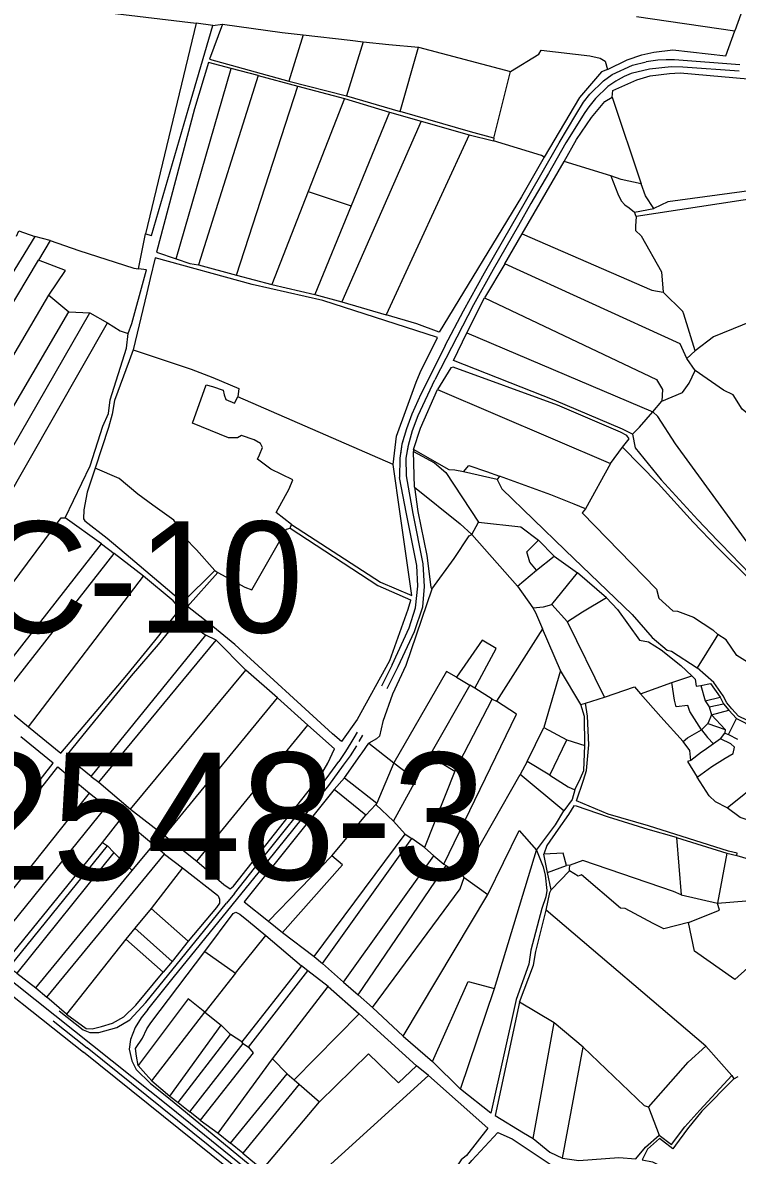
# Model space of a CAD drawing. Header units: metres. Extents: x 548946 to 557077, y 1838800 to 1845419.
# Drawn here: x 550434 to 550884, y 1841287 to 1842000 of the extents above; entities that cross this region are included whole.
import ezdxf
from ezdxf.enums import TextEntityAlignment as Align

# ---------------------------------------------------------------- set-up
doc = ezdxf.new("R2010")
doc.units = ezdxf.units.M
doc.header["$LTSCALE"] = 28
doc.linetypes.add('LONG_DASHED', pattern=[7.5, 6, -1.5])
for name, color, linetype, lineweight in [('10', 7, 'Continuous', 13), ('22', 7, 'Continuous', 13), ('46', 7, 'Continuous', 13), ('55', 7, 'Continuous', 35)]:
    doc.layers.add(name, color=color, linetype=linetype, lineweight=lineweight)
doc.layers.add('61', color=7, linetype='Continuous')

msp = doc.modelspace()

# ---------------------------------------------------------------- linework, layer by layer
at = {"layer": '10'}
for p, q in [((550820.46, 1842003.4), (550882.3, 1841994.47)), ((550543.29, 1841999.15), (550511.43, 1841866.71)), ((550553.74, 1841997.71), (550543.29, 1841999.15)), ((550553.74, 1841997.71), (550559.75, 1841998.67)), ((550610.57, 1841991.87), (550601.57, 1841962.84)), ((550648.47, 1841987.47), (550637.9, 1841953.52)), ((550530.6, 1841850.87), (550565.34, 1841970.69)), ((550582.23, 1841966.26), (550544.64, 1841847.08)), ((550582.23, 1841966.26), (550565.34, 1841970.69)), ((550730.56, 1841926.83), (550741.19, 1841968.83)), ((550568.71, 1841840.68), (550607.23, 1841959.64)), ((550601.57, 1841962.84), (550637.9, 1841953.52)), ((550637.9, 1841953.52), (550671.64, 1841943.57)), ((550805.02, 1841952.6), (550823.42, 1841898.21)), ((550684.96, 1841937.56), (550634.87, 1841823.8)), ((550715.18, 1841929), (550662.93, 1841815.71)), ((550730.56, 1841926.83), (550730.31, 1841925.19)), ((550804.19, 1841903.24), (550774.93, 1841912.27)), ((550970.16, 1841900.62), (550820.25, 1841877.57)), ((550613.8, 1841893.31), (550640.87, 1841884.28)), ((550441.6, 1841864.94), (550313.73, 1841656.43)), ((550451.42, 1841862.42), (550441.6, 1841864.94)), ((550506.9, 1841844.5), (550511.43, 1841866.71)), ((550451.42, 1841862.42), (550444.03, 1841850.06)), ((550737.54, 1841847.83), (550724.79, 1841826.42)), ((550512.11, 1841829.47), (550503.55, 1841793.67)), ((550450.57, 1841827.98), (550463.11, 1841817.54)), ((550713.61, 1841804.31), (550724.79, 1841826.42)), ((550350.72, 1841625.71), (550463.11, 1841817.54)), ((550713.61, 1841804.31), (550830.68, 1841754.55)), ((550695.26, 1841768.59), (550804.08, 1841722.06)), ((550667.19, 1841721.49), (550569.54, 1841764.02)), ((550830.68, 1841754.55), (550836.33, 1841761.21)), ((550817.85, 1841740.6), (550811.54, 1841743.67)), ((550667.19, 1841721.49), (550669.27, 1841739.29)), ((550811.67, 1841732.42), (550815.72, 1841737.52)), ((550817.85, 1841740.6), (550819.52, 1841731.97)), ((550680.05, 1841730.96), (550679.99, 1841729.67)), ((550680.61, 1841707.24), (550679.99, 1841729.67)), ((550804.08, 1841722.06), (550811.67, 1841732.42)), ((550732.77, 1841712.02), (550711.6, 1841716.86)), ((550804.08, 1841722.06), (550788.22, 1841693.58)), ((550734.1, 1841714.04), (550732.77, 1841712.02)), ((550483.72, 1841671.48), (550460.7, 1841687.77)), ((550602.4, 1841681.44), (550603.28, 1841683.56)), ((550716.79, 1841677.29), (550721.04, 1841685.19)), ((550418.39, 1841572.02), (550491.64, 1841665.37)), ((550483.72, 1841671.48), (550491.64, 1841665.37)), ((550510.08, 1841651.16), (550491.64, 1841665.37)), ((550757.51, 1841654.84), (550768.49, 1841663.63)), ((550555.03, 1841654.59), (550556.83, 1841653.33)), ((550767.18, 1841633.35), (550783.18, 1841653.24)), ((550801.5, 1841637.44), (550783.18, 1841653.24)), ((550745.58, 1841644.86), (550755.2, 1841631.14)), ((550761.21, 1841617.95), (550732.35, 1841572.42)), ((550772.65, 1841591.72), (550761.21, 1841617.95)), ((550477.07, 1841525.08), (550549.42, 1841613.95)), ((550555.76, 1841610.74), (550549.42, 1841613.95)), ((550574.44, 1841591.85), (550555.76, 1841610.74)), ((550594.35, 1841574.63), (550574.44, 1841591.85)), ((550707.06, 1841587.63), (550715.49, 1841582.47)), ((550772.65, 1841591.72), (550762.15, 1841555.82)), ((550785.37, 1841570.3), (550772.65, 1841591.72)), ((550842.59, 1841584.09), (550855.31, 1841588.32)), ((550715.49, 1841582.47), (550690.19, 1841538)), ((550718.65, 1841580.54), (550715.49, 1841582.47)), ((550729.51, 1841573.73), (550718.65, 1841580.54)), ((550823.03, 1841576.97), (550842.59, 1841584.09)), ((550613.55, 1841557.39), (550594.35, 1841574.63)), ((550729.51, 1841573.73), (550732.35, 1841572.42)), ((550788.4, 1841571.13), (550800.23, 1841575.04)), ((550835.78, 1841562.61), (550823.03, 1841576.97)), ((550863.74, 1841572.6), (550873.03, 1841575)), ((550785.37, 1841570.3), (550788.4, 1841571.13)), ((550866.21, 1841568.76), (550875.26, 1841570.76)), ((550867.63, 1841563.76), (550878.5, 1841566.85)), ((550878.5, 1841566.85), (550883.35, 1841561.57)), ((550849.7, 1841546.94), (550835.78, 1841562.61)), ((550861.43, 1841554.37), (550865.38, 1841558.3)), ((550865.38, 1841558.3), (550876.25, 1841554.68)), ((550867.63, 1841563.76), (550876.25, 1841554.68)), ((550878.23, 1841551.49), (550883.35, 1841561.57)), ((550751.64, 1841534.5), (550762.15, 1841555.82)), ((550762.15, 1841555.82), (550776.57, 1841548.16)), ((550873.31, 1841548.65), (550876.07, 1841552.18)), ((550876.25, 1841554.68), (550876.07, 1841552.18)), ((550876.07, 1841552.18), (550878.23, 1841551.49)), ((550878.23, 1841551.49), (550883.94, 1841548.59)), ((550647.66, 1841539.9), (550651.9, 1841545.98)), ((550651.9, 1841545.98), (550667.74, 1841533.54)), ((550765.85, 1841525.89), (550776.57, 1841548.16)), ((550776.57, 1841548.16), (550787.98, 1841544.54)), ((550873.31, 1841548.65), (550868.88, 1841545.48)), ((550667.74, 1841533.54), (550656.98, 1841508.21)), ((550667.74, 1841533.54), (550681.63, 1841522.84)), ((550751.64, 1841534.5), (550747.18, 1841526.35)), ((550765.85, 1841525.89), (550751.64, 1841534.5)), ((550630.06, 1841516.75), (550636.66, 1841524.13)), ((550636.66, 1841524.13), (550656.98, 1841508.21)), ((550706.16, 1841528.39), (550686.97, 1841480.37)), ((550774.58, 1841503.49), (550747.18, 1841526.35)), ((550877.45, 1841505.26), (550900.71, 1841524.11)), ((550650.06, 1841500.59), (550630.06, 1841516.75)), ((550476.19, 1841514.53), (550486.8, 1841506.21)), ((550412.78, 1841414.57), (550486.8, 1841506.21)), ((550496.25, 1841498.81), (550486.8, 1841506.21)), ((550656.27, 1841507.37), (550667.41, 1841496.95)), ((550484.35, 1841483.54), (550496.25, 1841498.81)), ((550516.49, 1841481.95), (550496.25, 1841498.81)), ((550628.69, 1841475.03), (550650.06, 1841500.59)), ((550617.52, 1841411.77), (550674.91, 1841488.79)), ((550674.91, 1841488.79), (550679.04, 1841485.97)), ((550422.25, 1841406.95), (550484.35, 1841483.54)), ((550484.35, 1841483.54), (550487.38, 1841481.32)), ((550487.38, 1841481.32), (550491.36, 1841477.09)), ((550502.97, 1841465.77), (550516.49, 1841481.95)), ((550845.55, 1841486.61), (550877.37, 1841476.78)), ((550845.55, 1841486.61), (550848.57, 1841450.41)), ((550491.36, 1841477.09), (550502.97, 1841465.77)), ((550523.41, 1841476.04), (550534.65, 1841467.46)), ((550588.88, 1841433.88), (550628.69, 1841475.03)), ((550692.77, 1841474.96), (550699.11, 1841469.87)), ((550731.01, 1841391.52), (550757.37, 1841478.63)), ((550764.46, 1841464.51), (550762.08, 1841476.13)), ((550877.37, 1841476.78), (550871.36, 1841445.34)), ((550877.37, 1841476.78), (550883.53, 1841475.17)), ((550883.53, 1841475.17), (550898.42, 1841470.85)), ((550442.4, 1841392.01), (550502.97, 1841465.77)), ((550534.65, 1841467.46), (550514.95, 1841441.97)), ((550699.11, 1841469.87), (550700.62, 1841469.06)), ((550764.46, 1841464.51), (550776.42, 1841468.96)), ((550778.29, 1841465.72), (550766.6, 1841453.75)), ((550778.74, 1841469.26), (550776.42, 1841468.96)), ((550711.92, 1841461.44), (550710.91, 1841463.1)), ((550711.92, 1841461.44), (550726.82, 1841450.82)), ((550766.6, 1841453.75), (550764.46, 1841464.51)), ((550673.61, 1841361.54), (550726.82, 1841450.82)), ((550848.57, 1841450.41), (550871.36, 1841445.34)), ((550514.95, 1841441.97), (550504.61, 1841429.6)), ((550538.14, 1841421.4), (550514.95, 1841441.97)), ((550864.01, 1841355.19), (550763.6, 1841440.84)), ((550588.88, 1841433.88), (550597.56, 1841426.85)), ((550504.61, 1841429.6), (550499.02, 1841422.61)), ((550528.07, 1841408.47), (550504.61, 1841429.6)), ((550568.08, 1841401.2), (550587.09, 1841424.89)), ((550587.09, 1841424.89), (550609.65, 1841405.86)), ((550597.56, 1841426.85), (550617.52, 1841411.77)), ((550499.02, 1841422.61), (550461.66, 1841375.36)), ((550522.56, 1841401.77), (550499.02, 1841422.61)), ((550538.14, 1841421.4), (550528.07, 1841408.47)), ((550528.07, 1841408.47), (550522.56, 1841401.77)), ((550548.8, 1841414.84), (550568.08, 1841401.2)), ((550576.15, 1841354.67), (550613.61, 1841402.74)), ((550626.4, 1841392.78), (550613.61, 1841402.74)), ((550568.08, 1841401.2), (550548.7, 1841376.61)), ((550591.38, 1841347.2), (550626.4, 1841392.78)), ((550626.4, 1841392.78), (550645.78, 1841375.59)), ((550709.59, 1841328.08), (550731.01, 1841391.52)), ((550461.66, 1841375.36), (550449.28, 1841386.01)), ((550768.58, 1841370), (550746.85, 1841383)), ((550515.39, 1841333.31), (550548.7, 1841376.61)), ((550548.7, 1841376.61), (550558.92, 1841368.44)), ((550645.78, 1841375.59), (550604.88, 1841334.04)), ((550645.78, 1841375.59), (550682.03, 1841342.9)), ((550526.63, 1841323.68), (550558.92, 1841368.44)), ((550558.92, 1841368.44), (550564.87, 1841362.6)), ((550755.38, 1841297.05), (550768.58, 1841370)), ((550786.78, 1841354.71), (550768.58, 1841370)), ((550531.9, 1841319.8), (550564.87, 1841362.6)), ((550571.92, 1841357.93), (550564.87, 1841362.6)), ((550673.61, 1841361.54), (550691.93, 1841345.66)), ((550600.12, 1841248.87), (550472.43, 1841351.48)), ((550572.86, 1841356.96), (550571.92, 1841357.93)), ((550773.77, 1841284.63), (550786.78, 1841354.71)), ((550880.34, 1841336.84), (550864.01, 1841355.19)), ((550557.08, 1841300.47), (550591.38, 1841347.2)), ((550591.38, 1841347.2), (550600.44, 1841337.76)), ((550709.59, 1841328.08), (550691.93, 1841345.66)), ((550511.58, 1841337.63), (550515.39, 1841333.31)), ((550564.92, 1841294.17), (550600.44, 1841337.76)), ((550600.44, 1841337.76), (550604.88, 1841334.04)), ((550689.45, 1841336.81), (550682.03, 1841342.9)), ((550515.39, 1841333.31), (550526.63, 1841323.68)), ((550608.06, 1841331.28), (550572.62, 1841287.79)), ((550604.88, 1841334.04), (550608.06, 1841331.28)), ((550605.87, 1841260.85), (550689.45, 1841336.81)), ((550608.06, 1841331.28), (550620.91, 1841320.18)), ((550880.34, 1841336.84), (550881.71, 1841334.67)), ((550881.71, 1841334.67), (550884.48, 1841336.19)), ((550526.63, 1841323.68), (550531.9, 1841319.8)), ((550531.9, 1841319.8), (550539.33, 1841313.9)), ((550584.96, 1841277.56), (550620.91, 1841320.18)), ((550827.89, 1841316.83), (550834.72, 1841299.28)), ((550545.7, 1841308.67), (550539.33, 1841313.9)), ((550572.62, 1841287.79), (550564.92, 1841294.17)), ((550572.62, 1841287.79), (550584.96, 1841277.56))]:
    msp.add_line(p, q, dxfattribs=at)
for points in [[(550844.17, 1842098.71), (550905.96, 1842087.16), (550902.65, 1842072.1), (550897.26, 1842047.7), (550895.55, 1842038.78), (550890.71, 1842017.85), (550882.3, 1841994.47)], [(550345.48, 1842023), (550451.87, 1842010.08), (550543.29, 1841999.15)], [(550511.43, 1841866.71), (550515.2, 1841865.57), (550538.56, 1841946.12), (550553.74, 1841997.71)], [(550559.75, 1841998.67), (550551.67, 1841976.63), (550601.57, 1841962.84)], [(550559.75, 1841998.67), (550597.43, 1841993.32), (550610.57, 1841991.87)], [(550802.19, 1841970.15), (550814.55, 1841976.08), (550823.87, 1841979.29), (550831.39, 1841981.09), (550843.36, 1841982.51), (550876.61, 1841978.66), (550882.3, 1841994.47)], [(550610.57, 1841991.87), (550640.26, 1841988.59), (550648.47, 1841987.47)], [(550648.47, 1841987.47), (550664.45, 1841985.91), (550683.15, 1841984.23)], [(550671.64, 1841943.57), (550683.15, 1841984.23), (550741.19, 1841968.83)], [(550741.19, 1841968.83), (550758.93, 1841979.84), (550760.47, 1841982.29), (550790.95, 1841978.68), (550797.6, 1841977.16), (550800.59, 1841975.3), (550802.19, 1841970.15)], [(550565.34, 1841970.69), (550550.92, 1841974.48), (550542.25, 1841945.33), (550518.24, 1841855.08), (550530.6, 1841850.87)], [(550582.23, 1841966.26), (550607.23, 1841959.64), (550636.67, 1841951.85), (550613.8, 1841893.31), (550590.92, 1841834.77)], [(550802.19, 1841970.15), (550798.41, 1841968.66), (550784.47, 1841952.37), (550762.37, 1841914.93)], [(550805.02, 1841952.6), (550805.44, 1841956.94), (550820.55, 1841963.58), (550828.94, 1841966.14), (550841.12, 1841967.6), (550847.9, 1841968.03), (550916.47, 1841961.88)], [(550636.67, 1841951.85), (550664.98, 1841943.18), (550684.96, 1841937.56), (550715.18, 1841929), (550730.31, 1841925.19)], [(550774.93, 1841912.27), (550782.57, 1841926.07), (550792.18, 1841939.78), (550800.51, 1841949.89), (550805.02, 1841952.6)], [(550730.56, 1841926.83), (550715.86, 1841930.77), (550671.64, 1841943.57)], [(550664.98, 1841943.18), (550640.87, 1841884.28), (550618.02, 1841828.43)], [(550762.37, 1841914.93), (550760.59, 1841915.92), (550730.31, 1841925.19)], [(550762.37, 1841914.93), (550747.99, 1841889.86), (550696.24, 1841804.73), (550682.16, 1841809.95), (550662.93, 1841815.71)], [(550737.54, 1841847.83), (550748.47, 1841866.65), (550774.93, 1841912.27)], [(550823.42, 1841898.21), (550810.76, 1841900.75), (550804.19, 1841903.24)], [(550804.19, 1841903.24), (550808.57, 1841891.85), (550810.74, 1841887.49), (550813, 1841884.89), (550815.75, 1841883.06), (550819.24, 1841880.32)], [(550968.97, 1841904.23), (550840.21, 1841886.81), (550831.43, 1841882.49)], [(550831.43, 1841882.49), (550826.13, 1841890.62), (550823.42, 1841898.21)], [(550820.25, 1841877.57), (550819.24, 1841880.32), (550831.43, 1841882.49)], [(550820.25, 1841877.57), (550819.73, 1841871.48), (550819.8, 1841868.68), (550823.28, 1841865.44), (550836.22, 1841842.75), (550837.3, 1841829.89)], [(550430.2, 1841865.17), (550431.63, 1841868.61), (550441.6, 1841864.94)], [(550748.47, 1841866.65), (550830.08, 1841831.27), (550837.3, 1841829.89)], [(550451.42, 1841862.42), (550469.5, 1841856.1), (550503.95, 1841845.07), (550506.9, 1841844.5)], [(551022.14, 1841864.17), (550868.8, 1841801.78), (550857.26, 1841792.94)], [(550669.27, 1841739.29), (550675.8, 1841757.13), (550681.76, 1841773.21), (550684.3, 1841779.32), (550695.19, 1841801.39), (550622.94, 1841824.7), (550578.54, 1841834.78), (550517.37, 1841851.45), (550514.25, 1841838.42), (550512.11, 1841829.47)], [(550530.6, 1841850.87), (550539.26, 1841847.92), (550544.64, 1841847.08)], [(550274.95, 1841687.66), (550290.19, 1841675.46), (550298.32, 1841668.87), (550304.41, 1841664.33), (550313.73, 1841656.43), (550323.48, 1841648.46), (550444.03, 1841850.06)], [(550450.57, 1841827.98), (550461.01, 1841843.49), (550444.03, 1841850.06)], [(550510.67, 1841839.42), (550511.89, 1841843.93), (550506.9, 1841844.5)], [(550544.64, 1841847.08), (550568.71, 1841840.68), (550590.92, 1841834.77)], [(550852.14, 1841788.22), (550847.82, 1841797.42), (550737.54, 1841847.83)], [(550500.51, 1841803.89), (550502.8, 1841810.26), (550510.67, 1841839.42)], [(550590.92, 1841834.77), (550618.02, 1841828.43), (550634.87, 1841823.8), (550662.93, 1841815.71)], [(550857.26, 1841792.94), (550850.21, 1841816.15), (550849.67, 1841817.76), (550837.3, 1841829.89)], [(550323.48, 1841648.46), (550337.91, 1841636.41), (550450.57, 1841827.98)], [(550724.79, 1841826.42), (550832.94, 1841774.94), (550836.75, 1841768.62), (550836.33, 1841761.21)], [(550350.72, 1841625.71), (550361.39, 1841617.21), (550476.38, 1841816.84)], [(550463.11, 1841817.54), (550476.38, 1841816.84), (550487.35, 1841810.66)], [(550361.39, 1841617.21), (550372.37, 1841609.35), (550487.35, 1841810.66)], [(550487.35, 1841810.66), (550495.49, 1841805.66), (550500.51, 1841803.89)], [(550460.7, 1841687.77), (550476.53, 1841720.52), (550484.58, 1841745.52), (550488.16, 1841753.52), (550489.07, 1841762.06), (550499.33, 1841794.72), (550500.51, 1841803.89)], [(550811.54, 1841743.67), (550768.59, 1841761.85), (550705.3, 1841786.96), (550713.61, 1841804.31)], [(550503.55, 1841793.67), (550501.1, 1841786.69), (550491.81, 1841761.73), (550490.38, 1841753.15), (550488.13, 1841744.73), (550479.77, 1841719.21)], [(550503.55, 1841793.67), (550540.07, 1841781.4), (550553.74, 1841776.11), (550570.02, 1841769.24), (550569.54, 1841764.02)], [(550857.24, 1841780.56), (550852.14, 1841788.22), (550857.26, 1841792.94)], [(550810.44, 1841741.79), (550770.63, 1841758.7), (550704.93, 1841782.72), (550703.63, 1841782.25), (550695.26, 1841768.59)], [(550836.33, 1841761.21), (550849.4, 1841766.72), (550853.64, 1841772.52), (550857.24, 1841780.56)], [(550907.29, 1841732.09), (550904.78, 1841737.57), (550901.18, 1841741.98), (550893.92, 1841749.12), (550891.27, 1841752.67), (550886.91, 1841756.3), (550881.22, 1841765.22), (550875.22, 1841768.24), (550857.24, 1841780.56)], [(550603.28, 1841683.56), (550593.67, 1841691.29), (550601.89, 1841706.13), (550604.07, 1841711.85), (550590.32, 1841718.45), (550581.8, 1841724.84), (550583.19, 1841727.53), (550584.94, 1841732.1), (550583.77, 1841734.55), (550579.68, 1841736.89), (550571.73, 1841739.73), (550569.29, 1841738.14), (550563.58, 1841738.15), (550540.88, 1841747.53), (550549.59, 1841771.53), (550553.62, 1841770.54), (550560.24, 1841768.22), (550560.83, 1841765.23), (550561.95, 1841762.25), (550567.29, 1841759.98), (550569.54, 1841764.02)], [(550680.05, 1841730.96), (550684.51, 1841744.32), (550695.26, 1841768.59)], [(550817.85, 1841740.6), (550822.23, 1841744.89), (550830.68, 1841754.55)], [(550955.41, 1841624.01), (550947.76, 1841631.37), (550937.61, 1841642.91), (550919.85, 1841654.7), (550917.26, 1841653.68), (550906.48, 1841650.13), (550844.98, 1841734.38), (550833.82, 1841751.65), (550830.68, 1841754.55)], [(550815.72, 1841737.52), (550814.35, 1841739.75), (550810.44, 1841741.79)], [(550679.99, 1841729.67), (550693.28, 1841722.43), (550700.49, 1841716.46), (550721.04, 1841685.19)], [(550711.6, 1841716.86), (550706.12, 1841717.89), (550702.51, 1841717.96), (550680.05, 1841730.96)], [(550811.67, 1841732.42), (550834.12, 1841709.49), (550856.04, 1841685.03), (550871.4, 1841669.14), (550890.82, 1841649.91), (550922.1, 1841615.88), (550942.07, 1841594.25), (550943.25, 1841595.15)], [(550819.52, 1841731.97), (550835.9, 1841711.75), (550858.96, 1841686.49), (550871.48, 1841673.49)], [(550000, 1841727.69), (550039.78, 1841695.41), (550137.11, 1841617.88), (550233.97, 1841540.76), (550315.62, 1841475.68), (550472.43, 1841351.48)], [(550479.77, 1841719.21), (550474.58, 1841703.9), (550472.63, 1841692.8), (550472.3, 1841687.14), (550473.1, 1841685.91), (550487.26, 1841675), (550501.82, 1841662.58), (550534.95, 1841634.69), (550555.03, 1841654.59)], [(550555.03, 1841654.59), (550543.37, 1841667.74), (550536.09, 1841675.27), (550533.11, 1841680.94), (550529.11, 1841686.43), (550516.04, 1841695.73), (550506.55, 1841702.69), (550494.86, 1841712.55), (550479.77, 1841719.21)], [(550603.28, 1841683.56), (550659.31, 1841647.36), (550678.9, 1841638.96), (550671.71, 1841690.27), (550667.19, 1841721.49)], [(550711.6, 1841716.86), (550714.9, 1841720.87), (550725.95, 1841717.01), (550734.1, 1841714.04)], [(550732.77, 1841712.02), (550735.64, 1841706.15), (550775.55, 1841667.57), (550817.71, 1841626.92), (550830.2, 1841612.43), (550839.71, 1841604.61), (550842.39, 1841603.96), (550858.65, 1841593.31)], [(550788.22, 1841693.58), (550781.26, 1841696.53), (550766.59, 1841702.33), (550734.1, 1841714.04)], [(550680.61, 1841707.24), (550709.48, 1841684.1), (550716.79, 1841677.29)], [(550680.61, 1841707.24), (550682.79, 1841691.73), (550688.38, 1841664.14), (550690.95, 1841644.19), (550691.52, 1841643.01)], [(550389.68, 1841595.72), (550458.26, 1841687.8), (550460.7, 1841687.77)], [(550788.22, 1841693.58), (550786.22, 1841690.97), (550833.04, 1841642.97), (550834.56, 1841637.27), (550843.33, 1841629.26), (550846.32, 1841629.14), (550856.39, 1841625.22), (550868.53, 1841617.4), (550871.58, 1841614.49)], [(550602.4, 1841681.44), (550657.52, 1841645.29), (550678.21, 1841636.25), (550678.19, 1841635.77), (550676.41, 1841630.18), (550664.88, 1841597.77), (550644.52, 1841560.83), (550634.78, 1841547.14), (550628.98, 1841551.77), (550567.57, 1841608.16), (550551.47, 1841621.31), (550537.79, 1841631.99), (550556.83, 1841653.33)], [(550556.83, 1841653.33), (550573.82, 1841644.27), (550578.31, 1841642.53), (550600.16, 1841680.72), (550602.4, 1841681.44)], [(550721.04, 1841685.19), (550747.63, 1841682.18), (550758.64, 1841673.7)], [(550691.52, 1841643.01), (550705.58, 1841662.31), (550715.18, 1841676.46), (550716.79, 1841677.29)], [(550716.79, 1841677.29), (550745.58, 1841644.86), (550757.51, 1841654.84)], [(550757.51, 1841654.84), (550753.18, 1841659.87), (550751.39, 1841666.35), (550758.64, 1841673.7)], [(550758.64, 1841673.7), (550768.49, 1841663.63), (550783.18, 1841653.24)], [(550871.48, 1841673.49), (550873.19, 1841671.72), (550873.61, 1841671.28), (550892.01, 1841652.28), (550923.35, 1841617.95), (550944.08, 1841596.33), (550943.25, 1841595.15)], [(550372.37, 1841609.35), (550389.68, 1841595.72), (550410.93, 1841578.49), (550483.72, 1841671.48)], [(550410.93, 1841578.49), (550418.39, 1841572.02), (550437.8, 1841556.33), (550510.08, 1841651.16)], [(550437.8, 1841556.33), (550458.02, 1841539.73), (550480.29, 1841565.93), (550499.51, 1841588.76), (550517.24, 1841610.34), (550530.15, 1841626.8), (550531.32, 1841629.6), (550531.67, 1841632.28), (550528.72, 1841635.54), (550510.08, 1841651.16)], [(550691.52, 1841643.01), (550675.15, 1841594.98), (550666.77, 1841576.85), (550660.7, 1841559.53), (550658.67, 1841550.48), (550656.72, 1841548.67), (550651.9, 1841545.98)], [(550801.5, 1841637.44), (550786.36, 1841628.46), (550777.02, 1841622.33)], [(550801.5, 1841637.44), (550808.54, 1841630.15), (550822.35, 1841610.78), (550828.01, 1841609.83), (550835.95, 1841604.78), (550848.38, 1841594.92), (550855.31, 1841588.32)], [(550755.2, 1841631.14), (550761.86, 1841631.88), (550767.18, 1841633.35)], [(550755.2, 1841631.14), (550756.74, 1841628.17), (550761.21, 1841617.95)], [(550800.23, 1841575.04), (550777.02, 1841622.33), (550767.18, 1841633.35)], [(550477.07, 1841525.08), (550461.36, 1841537.71), (550472.05, 1841551.11), (550502.47, 1841588.32), (550519.49, 1841608.05), (550533.41, 1841625.07), (550549.42, 1841613.95)], [(550477.07, 1841525.08), (550481.96, 1841521.48), (550555.76, 1841610.74)], [(550718.65, 1841580.54), (550732, 1841605.64), (550723.25, 1841610.91), (550707.06, 1841587.63)], [(550871.58, 1841614.49), (550870.37, 1841612.3), (550858.65, 1841593.31)], [(550950.61, 1841537.33), (550946.2, 1841545.2), (550938.49, 1841544.38), (550917.02, 1841553.59), (550916.39, 1841565.04), (550913, 1841571.8), (550899.13, 1841580.45), (550891.99, 1841595.9), (550883.59, 1841601.16), (550876.92, 1841610.97), (550871.58, 1841614.49)], [(550481.96, 1841521.48), (550501.98, 1841504.53), (550574.44, 1841591.85)], [(550707.06, 1841587.63), (550700.74, 1841591.12), (550667.74, 1841533.54)], [(550855.31, 1841588.32), (550857.25, 1841586.21), (550857.98, 1841581.9), (550860.94, 1841582.2)], [(550948.94, 1841534.09), (550927.42, 1841532.11), (550920.79, 1841533.56), (550910.72, 1841536.62), (550907.34, 1841539.67), (550904.9, 1841542.8), (550899.01, 1841553.01), (550890.31, 1841560.17), (550884.65, 1841563.05), (550880.45, 1841567.62), (550877.33, 1841571.39), (550875.06, 1841575.71), (550869.01, 1841584.24), (550858.65, 1841593.31)], [(550800.23, 1841575.04), (550819.23, 1841581.44), (550823.03, 1841576.97)], [(550845.42, 1841568.84), (550844.28, 1841572.99), (550842.59, 1841584.09)], [(550860.94, 1841582.2), (550867, 1841583.51), (550873.03, 1841575)], [(550860.94, 1841582.2), (550863.74, 1841572.6), (550866.21, 1841568.76), (550867.63, 1841563.76), (550865.38, 1841558.3)], [(550501.98, 1841504.53), (550523.37, 1841487.96), (550594.35, 1841574.63)], [(550690.19, 1841538), (550706.16, 1841528.39), (550729.51, 1841573.73)], [(550873.03, 1841575), (550875.26, 1841570.76), (550878.5, 1841566.85)], [(550699.11, 1841469.87), (550744.89, 1841564.24), (550732.35, 1841572.42)], [(550883.53, 1841475.17), (550883.84, 1841476.76), (550878.39, 1841477.94), (550828.04, 1841493.92), (550802.55, 1841501.2), (550782.66, 1841509.71), (550787.08, 1841522.69), (550789, 1841528.83), (550790.39, 1841544.87), (550789.6, 1841562.92), (550788.4, 1841571.13)], [(550787.98, 1841544.54), (550787.75, 1841562.7), (550785.37, 1841570.3)], [(550861.43, 1841554.37), (550853.96, 1841565.93), (550852.8, 1841569.79), (550845.42, 1841568.84)], [(550883.35, 1841561.57), (550889.16, 1841558.61), (550897.04, 1841552.13)], [(550523.37, 1841487.96), (550543.66, 1841471.77), (550613.55, 1841557.39)], [(550543.66, 1841471.77), (550560.57, 1841457.09), (550564.67, 1841454.3), (550566.65, 1841456), (550621.55, 1841525.36), (550626.23, 1841533.44), (550630.26, 1841542.39), (550613.55, 1841557.39)], [(550849.7, 1841546.94), (550852.61, 1841549.34), (550861.43, 1841554.37)], [(550861.43, 1841554.37), (550865.19, 1841549.65), (550868.88, 1841545.48)], [(550380.42, 1841440.47), (550453.24, 1841533.48), (550432.97, 1841550.04)], [(550781.53, 1841516.54), (550785.16, 1841523.98), (550787.26, 1841528.78), (550787.98, 1841544.54)], [(550854.63, 1841535.16), (550853.91, 1841541.41), (550849.7, 1841546.94)], [(550868.88, 1841545.48), (550862.94, 1841541.46), (550861.42, 1841540.28), (550854.63, 1841535.16)], [(550858.59, 1841524.6), (550867.79, 1841531.35), (550876.13, 1841536.6), (550881.18, 1841539.48), (550882.19, 1841543.41), (550879.76, 1841545.52), (550873.31, 1841548.65)], [(550636.66, 1841524.13), (550646.43, 1841538.14), (550647.66, 1841539.9)], [(550690.19, 1841538), (550686.01, 1841531.95), (550684.98, 1841530.55), (550681.63, 1841522.84)], [(550382.98, 1841438.11), (550456.16, 1841531.04), (550476.19, 1841514.53)], [(550854.63, 1841535.16), (550852.6, 1841534.42), (550858.59, 1841524.6)], [(550674.91, 1841488.79), (550667.41, 1841496.95), (550681.63, 1841522.84)], [(550710.91, 1841463.1), (550712.41, 1841464.95), (550747.18, 1841526.35)], [(550765.85, 1841525.89), (550777.33, 1841518.52), (550781.53, 1841516.54)], [(550877.45, 1841505.26), (550870.1, 1841509.05), (550866.22, 1841512.91), (550858.59, 1841524.6)], [(550630.06, 1841516.75), (550573.44, 1841446.08), (550588.88, 1841433.88)], [(550781.53, 1841516.54), (550780.02, 1841510.6), (550774.58, 1841503.49)], [(550402.59, 1841422.45), (550463.58, 1841498.76), (550476.19, 1841514.53)], [(550656.98, 1841508.21), (550656.27, 1841507.37), (550650.06, 1841500.59)], [(550757.37, 1841478.63), (550769.52, 1841494.52), (550774.58, 1841503.49)], [(550845.55, 1841486.61), (550827.72, 1841491.7), (550802.86, 1841499.32), (550782.57, 1841506.32), (550781.02, 1841506.47), (550777.52, 1841501.01), (550771.04, 1841491.91), (550764.07, 1841481.66), (550762.08, 1841476.13)], [(550897.25, 1841495.33), (550885.77, 1841499.27), (550877.45, 1841505.26)], [(550726.82, 1841450.82), (550746.58, 1841491.08), (550757.37, 1841478.63)], [(550430.46, 1841401.23), (550425.28, 1841404.54), (550487.38, 1841481.32)], [(550449.28, 1841386.01), (550523.41, 1841476.04), (550516.49, 1841481.95)], [(550617.52, 1841411.77), (550622.8, 1841407.2), (550679.04, 1841485.97)], [(550692.77, 1841474.96), (550686.97, 1841480.37), (550679.04, 1841485.97)], [(550491.36, 1841477.09), (550430.46, 1841401.23), (550442.4, 1841392.01), (550449.28, 1841386.01)], [(550597.56, 1841426.85), (550635.41, 1841469.31), (550628.69, 1841475.03)], [(550622.8, 1841407.2), (550635.92, 1841395.53), (550692.77, 1841474.96)], [(550757.37, 1841478.63), (550761.73, 1841468.12), (550763, 1841462.87), (550764.05, 1841453.14), (550763.26, 1841449.17), (550760.75, 1841441.96), (550753.97, 1841415.65), (550752.68, 1841406.87), (550744.62, 1841384.55), (550728.7, 1841313.15), (550709.59, 1841328.08)], [(550776.42, 1841468.96), (550774.24, 1841476.73), (550762.08, 1841476.13)], [(550534.65, 1841467.46), (550556.71, 1841450.21), (550557, 1841449.81), (550557.96, 1841447.74), (550557.86, 1841445.28), (550556.05, 1841442.53), (550538.14, 1841421.4)], [(550635.92, 1841395.53), (550645.17, 1841387.47), (550700.62, 1841469.06)], [(550700.62, 1841469.06), (550709.02, 1841463.35), (550710.91, 1841463.1)], [(550778.29, 1841465.72), (550778.28, 1841467.53), (550778.74, 1841469.26)], [(550853.25, 1841433.17), (550837.65, 1841429.03), (550830.94, 1841432.54), (550813.22, 1841441.97), (550810.44, 1841442.12), (550785.82, 1841463.03), (550783.74, 1841462.33), (550778.29, 1841465.72)], [(550848.57, 1841450.41), (550843.72, 1841452.58), (550786.73, 1841472.19), (550778.74, 1841469.26)], [(550654.3, 1841379.51), (550709.5, 1841454.26), (550711.92, 1841461.44)], [(550763.6, 1841440.84), (550765.89, 1841451.93), (550766.6, 1841453.75)], [(550853.25, 1841433.17), (550872.57, 1841440.8), (550871.36, 1841445.34)], [(550871.36, 1841445.34), (550889.41, 1841446.73), (550894.67, 1841449.31)], [(550548.8, 1841414.84), (550566.51, 1841438.82), (550568.15, 1841439.55), (550570.82, 1841438.41), (550576.29, 1841433.99), (550587.09, 1841424.89)], [(550746.85, 1841383), (550755.51, 1841406.24), (550757.11, 1841414.82), (550763.6, 1841440.84)], [(550902.81, 1841395.44), (550890.49, 1841404.49), (550882.32, 1841397.23), (550856.96, 1841415.09), (550853.25, 1841433.17)], [(550506.78, 1841343.07), (550505.67, 1841348.95), (550505.05, 1841353.77), (550509.4, 1841360.24), (550512.2, 1841366.05), (550514.72, 1841370), (550548.8, 1841414.84)], [(550477.82, 1841366.08), (550483.63, 1841367.58), (550490.54, 1841369.67), (550497.81, 1841373.66), (550505.21, 1841380.99), (550522.56, 1841401.77)], [(550613.61, 1841402.74), (550609.65, 1841405.86), (550571.92, 1841357.93)], [(550691.93, 1841345.66), (550714.49, 1841395.96), (550731.01, 1841391.52)], [(550645.17, 1841387.47), (550654.3, 1841379.51), (550673.61, 1841361.54)], [(550548.7, 1841376.61), (550538.23, 1841384.94), (550506.78, 1841343.07)], [(550746.85, 1841383), (550731.52, 1841311.5), (550749.22, 1841300.76), (550755.38, 1841297.05)], [(550461.66, 1841375.36), (550474.07, 1841366.35), (550477.82, 1841366.08)], [(550539.33, 1841313.9), (550572.86, 1841356.96), (550576.15, 1841354.67)], [(550576.15, 1841354.67), (550579.09, 1841351.13), (550545.7, 1841308.67)], [(550827.89, 1841316.83), (550825.53, 1841317.58), (550786.78, 1841354.71)], [(550827.89, 1841316.83), (550852.84, 1841345.23), (550864.01, 1841355.19)], [(550682.03, 1841342.9), (550670.53, 1841332.21), (550651.78, 1841350.32), (550620.91, 1841320.18)], [(550506.78, 1841343.07), (550509.98, 1841339.44), (550511.58, 1841337.63)], [(550689.45, 1841336.81), (550726.93, 1841303.69), (550713.47, 1841286.34), (550710.13, 1841283.71), (550706.65, 1841278.71), (550701.83, 1841269.8), (550698.75, 1841265.73)], [(550881.71, 1841334.67), (550861.62, 1841314.24), (550852.51, 1841303.14), (550844.92, 1841293.01), (550843.33, 1841290.53), (550836.76, 1841295.6), (550834.84, 1841297.15), (550827.41, 1841290.3), (550824.07, 1841283.68), (550830.57, 1841282.44), (550837.78, 1841278.6), (550841.14, 1841276.57), (550850.54, 1841267.87), (550860.23, 1841259.22), (550867.3, 1841253.47), (550870.3, 1841254.72)], [(550834.72, 1841299.28), (550842.41, 1841293.38), (550850.77, 1841304.42), (550860.33, 1841314.93), (550880.34, 1841336.84)], [(550545.7, 1841308.67), (550557.08, 1841300.47), (550564.92, 1841294.17)], [(550726.44, 1841251.64), (550706.25, 1841267.64), (550710.92, 1841276.04), (550716.86, 1841283.28), (550733.04, 1841300.93), (550742.18, 1841296.89), (550771.67, 1841277.22), (550779.65, 1841275.39), (550798.78, 1841277.68), (550808.79, 1841277.37), (550826.71, 1841275.42), (550830.33, 1841274.27), (550834.64, 1841271.78), (550836.19, 1841270.53), (550848.1, 1841259.5), (550853.08, 1841252.49), (550854.27, 1841245.64), (550852.68, 1841228.57), (550850.58, 1841218.13), (550849.29, 1841217.56)], [(550755.38, 1841297.05), (550765.85, 1841288.52), (550773.77, 1841284.63)], [(550773.77, 1841284.63), (550784.03, 1841283.36), (550809.34, 1841285.09), (550819.97, 1841284.29), (550826.13, 1841291.74), (550834.72, 1841299.28)]]:
    msp.add_lwpolyline(points, dxfattribs=at)
at = {"layer": '22'}
for p, q in [((550885.53, 1841972.94), (550844.43, 1841976.07)), ((550699.98, 1841796.4), (550690.13, 1841776.44))]:
    msp.add_line(p, q, dxfattribs=at)
at = {"layer": '22', "linetype": 'LONG_DASHED'}
for p, q in [((550679.78, 1841690.61), (550675.58, 1841714.24)), ((550686.09, 1841658.78), (550679.78, 1841690.61)), ((550687.03, 1841644.7), (550686.09, 1841658.78)), ((550685.89, 1841631.74), (550687.03, 1841644.7)), ((550677.37, 1841618.54), (550681.35, 1841631.27)), ((550680.7, 1841616.21), (550685.89, 1841631.74)), ((550666.66, 1841595.23), (550677.37, 1841618.54)), ((550670.48, 1841594.31), (550680.7, 1841616.21)), ((550666.66, 1841595.23), (550659.86, 1841581.77)), ((550663.52, 1841580.45), (550670.48, 1841594.31)), ((550644.53, 1841552.85), (550642.57, 1841549.34)), ((550640.3, 1841538.01), (550644.32, 1841544.36)), ((550645.87, 1841546.95), (550648.09, 1841550.99)), ((550635.99, 1841532.14), (550640.3, 1841538.01)), ((550625.1, 1841523.53), (550633.01, 1841534.45)), ((550626.86, 1841519.34), (550635.99, 1841532.14)), ((550579.93, 1841467.3), (550625.1, 1841523.53)), ((550567.3, 1841451.39), (550579.93, 1841467.3)), ((550567.3, 1841451.39), (550562.4, 1841445.3)), ((550511.59, 1841382.64), (550562.4, 1841445.3)), ((550512.85, 1841378.23), (550528.87, 1841398.2)), ((550501.43, 1841371.88), (550511.59, 1841382.64)), ((550508.54, 1841372.99), (550504.83, 1841367.02)), ((550512.85, 1841378.23), (550508.54, 1841372.99)), ((550453.17, 1841371.2), (550474.62, 1841354.21)), ((550481.9, 1841363.82), (550493.26, 1841366.98)), ((550493.26, 1841366.98), (550501.43, 1841371.88)), ((550504.83, 1841367.02), (550502.02, 1841359.41)), ((550476.3, 1841363.91), (550481.9, 1841363.82)), ((550502.02, 1841359.41), (550501.1, 1841353.29))]:
    msp.add_line(p, q, dxfattribs=at)
at = {"layer": '22'}
for points in [[(550771.81, 1841923.96), (550782.22, 1841941.55), (550786.99, 1841949.49), (550790.95, 1841954.59), (550799.56, 1841963.02), (550805.04, 1841966.93), (550817.97, 1841972.89), (550826.4, 1841974.86)], [(550844.43, 1841976.07), (550839.01, 1841976.14), (550833.93, 1841975.91), (550826.4, 1841974.86)], [(550842.2, 1841971.73), (550828.55, 1841970.31), (550817.16, 1841967.5), (550812.61, 1841965.76), (550808.86, 1841963.49), (550807.33, 1841962.68), (550802.4, 1841959.41), (550794.61, 1841951.79), (550790.37, 1841946.57), (550787.99, 1841942.92), (550776.04, 1841923.94)], [(550884.96, 1841968.93), (550849.49, 1841971.51), (550842.2, 1841971.73)], [(550776.04, 1841923.94), (550764.93, 1841904.67), (550753.96, 1841885.75), (550746.07, 1841871.95), (550730.11, 1841844.13), (550717.75, 1841822.02), (550693.58, 1841774.71)], [(550699.98, 1841796.4), (550711.5, 1841818.15), (550724.83, 1841842.06), (550741.68, 1841871.69), (550749.69, 1841885.6), (550760.15, 1841903.72), (550771.81, 1841923.96)], [(550690.13, 1841776.44), (550684.74, 1841765.64), (550678.99, 1841753.18), (550675.62, 1841743.93), (550672.73, 1841734.22), (550671.81, 1841727.98)], [(550675.47, 1841725.36), (550675.47, 1841725.39), (550676.89, 1841733.58), (550679.52, 1841742.72), (550683.01, 1841752.2), (550693.58, 1841774.71)], [(550673.31, 1841736.17), (550672.73, 1841734.22), (550671.43, 1841725.39), (550671.32, 1841713.2)], [(550675.58, 1841714.24), (550675.47, 1841725.39), (550676.86, 1841733.42)]]:
    msp.add_lwpolyline(points, dxfattribs=at)
at = {"layer": '22', "linetype": 'LONG_DASHED'}
for points in [[(550682.05, 1841657.78), (550675.59, 1841690.27), (550671.32, 1841713.2)], [(550681.35, 1841631.27), (550682.88, 1841644.77), (550682.05, 1841657.78)], [(550642.57, 1841549.34), (550640.59, 1841546.15), (550637.2, 1841540.7), (550633.01, 1841534.45)], [(550528.87, 1841398.2), (550583.04, 1841465.18), (550626.86, 1841519.34)], [(550456.94, 1841377.46), (550472.22, 1841365.47), (550476.3, 1841363.91)], [(550711.72, 1841163.22), (550602.31, 1841251.6), (550474.62, 1841354.21)], [(550501.1, 1841353.29), (550502.79, 1841345.94), (550505.39, 1841340.47)], [(550505.39, 1841340.47), (550514.6, 1841331.76), (550525.89, 1841322.64), (550604.44, 1841258.09)]]:
    msp.add_lwpolyline(points, dxfattribs=at)
at = {"layer": '46'}
msp.add_lwpolyline([(551331.64, 1840662.06), (551216.15, 1840756.13), (551170.99, 1840793.79), (551021.2, 1840915.07), (550868.57, 1841039.41), (550814.61, 1841084.02), (550710.99, 1841167.64), (550664.92, 1841204.56), (550643.33, 1841222.37), (550526.39, 1841317.04), (550381.87, 1841432.13), (550314.6, 1841485.03), (550204.08, 1841572.5), (550014.42, 1841724.51), (549853.1, 1841859.96), (549743.71, 1841954.97), (549698.62, 1841992.3)], dxfattribs=at)

# ---------------------------------------------------------------- texts
at = {"layer": '55'}
msp.add_text('842548-3', height=80, dxfattribs=at).set_placement((550500, 1841460), align=Align.CENTER)
at = {"layer": '61'}
msp.add_text('DC-10', height=70, dxfattribs=at).set_placement((550475.32, 1841615.57), align=Align.CENTER)

doc.saveas('drawing.dxf')
